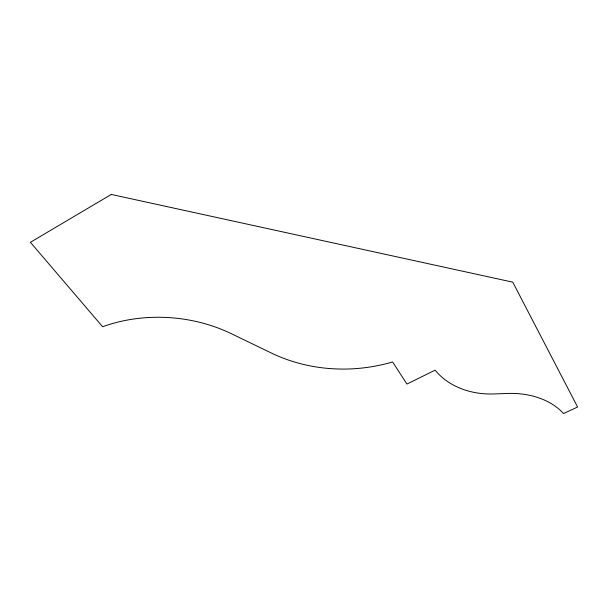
<?xml version="1.0" encoding="UTF-8"?>
<svg xmlns="http://www.w3.org/2000/svg" width="608" height="608" viewBox="0 0 608 608"><rect width="100%" height="100%" fill="white"/><g stroke="black" fill="none" stroke-linecap="round" stroke-linejoin="round"><path stroke-width="0.91" d="M111.294 194.446L30.4 242.303L102.615 326.747A135.379 105.336 4.6 0 1 231.344 333.693L271.092 352.906A160.102 144.316 -14.1 0 0 392.624 361.965L406.942 384.058L435.085 370.158A82.217 66.272 -22.3 0 0 494.175 393.938L507.498 393.46A78.516 58.284 -16.7 0 1 563.548 413.554L577.6 407.003L512.764 282.165L111.294 194.446"/></g></svg>
